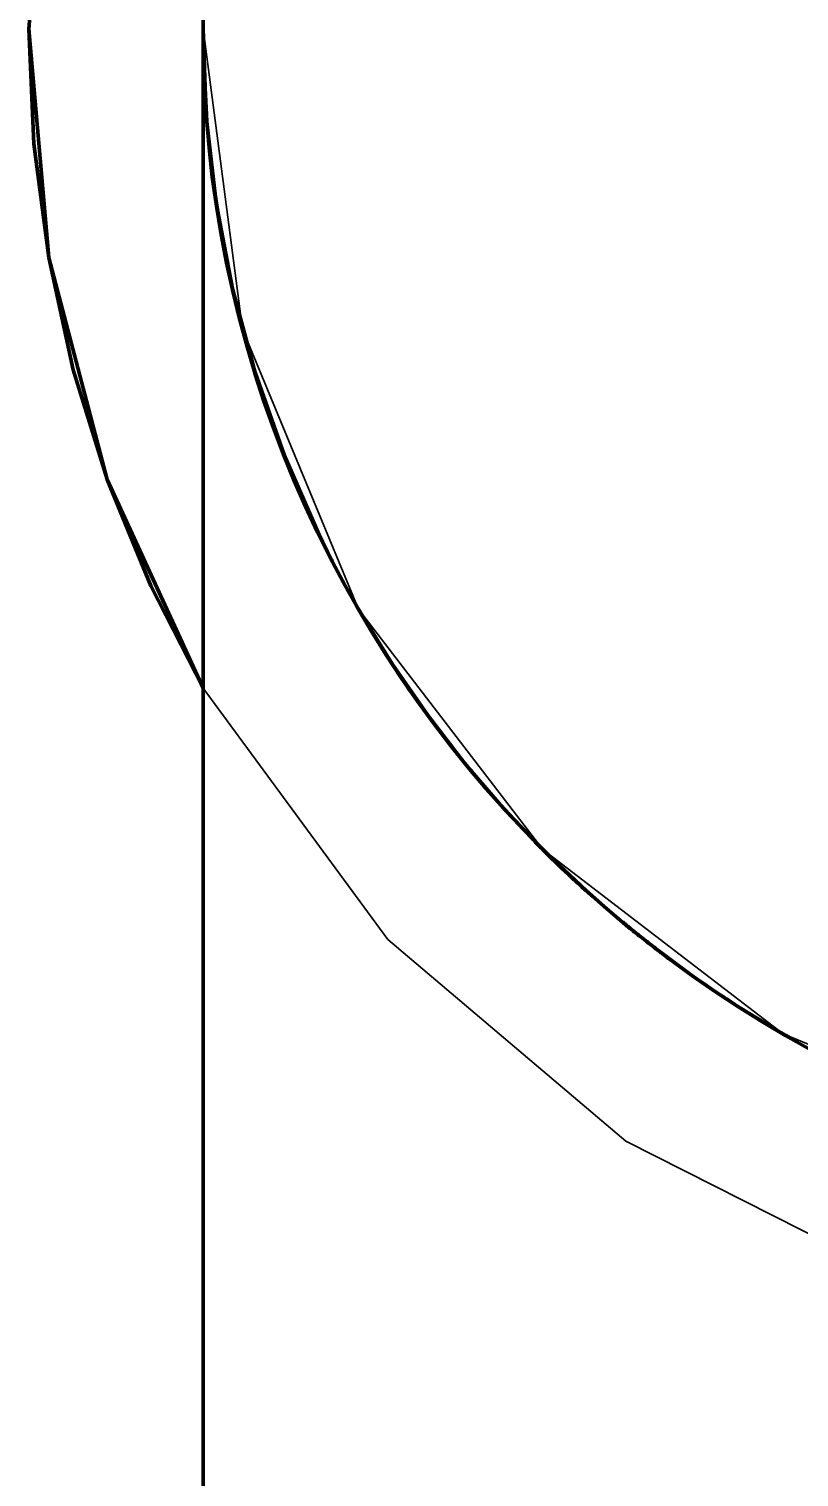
# Model space of a CAD drawing. Header units: millimetres. Extents: x 0 to 2208, y 0 to 420.
# Drawn here: x 66.9541 to 67.0868, y 75.4845 to 75.7341 of the extents above; entities that cross this region are included whole.
import ezdxf

# ---------------------------------------------------------------- set-up
doc = ezdxf.new("R2010")
doc.units = ezdxf.units.MM
doc.linetypes.add('IRAM-E-TRAZOS', pattern=[5, 4, -1])
doc.layers.add('01-VISIBLE', color=7, linetype='CONTINUOUS', lineweight=70)
doc.layers.add('02-OCULTA', color=4, linetype='IRAM-E-TRAZOS', lineweight=35)

msp = doc.modelspace()

# ---------------------------------------------------------------- linework, layer by layer
at = {"layer": '01-VISIBLE'}
for points in [[(66.98406, 76.21406), (66.98406, 76.16354), (66.98406, 76.11301), (66.98406, 76.06248), (66.98406, 76.01196), (66.98406, 75.96143), (66.98406, 75.9109), (66.98406, 75.86038), (66.98406, 75.80985), (66.98406, 75.75933), (66.98406, 75.7088), (66.98406, 75.65827), (66.98406, 75.60775), (66.98406, 75.55722), (66.98406, 75.50669), (66.98406, 75.45617), (66.98406, 75.40564), (66.98406, 75.35512), (66.98406, 75.30459), (66.98406, 75.25406)], [(66.98406, 75.84764), (66.96756, 75.8117), (66.95746, 75.77346), (66.95406, 75.73406), (66.95746, 75.69466), (66.96756, 75.65643), (66.98406, 75.62048)], [(66.95406, 75.73406), (66.95491, 75.71429), (66.95746, 75.69466), (66.96169, 75.67533), (66.96756, 75.65643), (66.97504, 75.6381), (66.98406, 75.62048)], [(67.00406, 75.64688), (66.99802, 75.66065), (66.99304, 75.67483), (66.98913, 75.68934), (66.98632, 75.70411), (66.98463, 75.71904), (66.98406, 75.73406)], [(66.98406, 75.73406), (66.98406, 75.68073), (66.98406, 75.6274), (66.98406, 75.57406), (66.98406, 75.52073), (66.98406, 75.4674), (66.98406, 75.41406), (66.98406, 75.36073), (66.98406, 75.3074), (66.98406, 75.25406)], [(66.98406, 75.73397), (66.98407, 75.73295), (66.98407, 75.73193), (66.98409, 75.73091), (66.98411, 75.7299), (66.98413, 75.72888), (66.98416, 75.72786)], [(66.98416, 75.7278), (66.98416, 75.72775), (66.98416, 75.72771), (66.98416, 75.72767), (66.98417, 75.72763), (66.98417, 75.72758), (66.98417, 75.72754)], [(66.98417, 75.72738), (66.98417, 75.72738), (66.98417, 75.72738), (66.98417, 75.72738), (66.98417, 75.72738), (66.98417, 75.72738), (66.98417, 75.72738)], [(66.98418, 75.72735), (66.98419, 75.72682), (66.98421, 75.72629), (66.98423, 75.72576), (66.98426, 75.72523), (66.98428, 75.7247), (66.98431, 75.72417)], [(66.98431, 75.72416), (66.98431, 75.72414), (66.98431, 75.72412), (66.98431, 75.72409), (66.98431, 75.72407), (66.98431, 75.72405), (66.98431, 75.72402)], [(66.98432, 75.72386), (66.98432, 75.72386), (66.98432, 75.72386), (66.98432, 75.72386), (66.98432, 75.72386), (66.98432, 75.72386), (66.98432, 75.72386)], [(66.98433, 75.7237), (66.98433, 75.7237), (66.98433, 75.7237), (66.98433, 75.7237), (66.98433, 75.7237), (66.98433, 75.7237), (66.98433, 75.7237)], [(66.98434, 75.72354), (66.98434, 75.72354), (66.98434, 75.72353), (66.98434, 75.72352), (66.98434, 75.72351), (66.98434, 75.7235), (66.98434, 75.7235)], [(66.98434, 75.72349), (66.98434, 75.72348), (66.98434, 75.72348), (66.98434, 75.72347), (66.98434, 75.72346), (66.98434, 75.72346), (66.98434, 75.72345)], [(66.9886, 75.69171), (66.9886, 75.69169), (66.98861, 75.69168), (66.98861, 75.69166), (66.98861, 75.69165), (66.98861, 75.69163), (66.98862, 75.69162)], [(66.98862, 75.69159), (66.98862, 75.69159), (66.98862, 75.69159), (66.98862, 75.69159), (66.98862, 75.69159), (66.98862, 75.69159), (66.98862, 75.69159)], [(66.98865, 75.69149), (66.98865, 75.69149), (66.98865, 75.69149), (66.98865, 75.69149), (66.98865, 75.69149), (66.98865, 75.69149), (66.98865, 75.69149)], [(66.99397, 75.6719), (66.99401, 75.67178), (66.99404, 75.67167), (66.99408, 75.67155), (66.99412, 75.67144), (66.99416, 75.67132), (66.9942, 75.67121)], [(66.99476, 75.66952), (66.99485, 75.66925), (66.99495, 75.66898), (66.99504, 75.66871), (66.99513, 75.66844), (66.99523, 75.66817), (66.99532, 75.6679)], [(66.99876, 75.6588), (66.99878, 75.65877), (66.99879, 75.65874), (66.9988, 75.65872), (66.99881, 75.65869), (66.99882, 75.65866), (66.99883, 75.65863)], [(66.99884, 75.65862), (66.99893, 75.65839), (66.99903, 75.65816), (66.99912, 75.65792), (66.99922, 75.65769), (66.99931, 75.65746), (66.99941, 75.65723)], [(66.99942, 75.65721), (66.99954, 75.65692), (66.99966, 75.65663), (66.99978, 75.65634), (66.99991, 75.65604), (67.00003, 75.65575), (67.00016, 75.65546)], [(67.00017, 75.65544), (67.00033, 75.65505), (67.0005, 75.65467), (67.00066, 75.65428), (67.00083, 75.6539), (67.001, 75.65351), (67.00117, 75.65313)], [(67.00117, 75.65313), (67.00118, 75.6531), (67.00119, 75.65307), (67.00121, 75.65304), (67.00122, 75.65302), (67.00123, 75.65299), (67.00124, 75.65296)], [(67.00511, 75.64476), (67.00511, 75.64476), (67.00511, 75.64476), (67.00511, 75.64476), (67.00511, 75.64476), (67.00511, 75.64476), (67.00511, 75.64476)], [(67.00512, 75.64474), (67.00513, 75.64471), (67.00514, 75.64469), (67.00515, 75.64466), (67.00517, 75.64464), (67.00518, 75.64462), (67.00519, 75.64459)], [(67.00625, 75.6425), (67.00627, 75.64247), (67.00629, 75.64243), (67.00631, 75.6424), (67.00632, 75.64236), (67.00634, 75.64233), (67.00636, 75.64229)], [(67.00639, 75.64223), (67.00639, 75.64223), (67.00639, 75.64223), (67.00639, 75.64223), (67.00639, 75.64223), (67.00639, 75.64223), (67.00639, 75.64223)], [(67.0064, 75.64221), (67.00725, 75.6406), (67.0081, 75.639), (67.00897, 75.6374), (67.00986, 75.63582), (67.01075, 75.63424), (67.01167, 75.63267)], [(67.01115, 75.63355), (67.01114, 75.63357), (67.01113, 75.63359), (67.01112, 75.6336), (67.01111, 75.63362), (67.0111, 75.63364), (67.01109, 75.63365)], [(67.01119, 75.6335), (67.01119, 75.6335), (67.01119, 75.6335), (67.01119, 75.6335), (67.01119, 75.6335), (67.01119, 75.6335), (67.01119, 75.6335)], [(67.05116, 75.58461), (67.04346, 75.59183), (67.03615, 75.59944), (67.02925, 75.60744), (67.02279, 75.61578), (67.01677, 75.62445), (67.01122, 75.63343)], [(67.01675, 75.62449), (67.01717, 75.62386), (67.01758, 75.62323), (67.018, 75.6226), (67.01842, 75.62198), (67.01884, 75.62135), (67.01927, 75.62073)], [(67.01931, 75.62068), (67.01932, 75.62067), (67.01932, 75.62065), (67.01933, 75.62064), (67.01934, 75.62063), (67.01935, 75.62061), (67.01936, 75.6206)], [(67.01937, 75.62059), (67.01937, 75.62058), (67.01938, 75.62057), (67.01939, 75.62056), (67.01939, 75.62055), (67.0194, 75.62055), (67.01941, 75.62054)], [(67.01941, 75.62053), (67.01945, 75.62048), (67.01949, 75.62042), (67.01953, 75.62036), (67.01957, 75.6203), (67.01961, 75.62024), (67.01965, 75.62018)], [(67.01965, 75.62018), (67.01976, 75.62002), (67.01987, 75.61986), (67.01998, 75.6197), (67.0201, 75.61954), (67.02021, 75.61938), (67.02032, 75.61923)], [(67.02641, 75.611), (67.02661, 75.61074), (67.02681, 75.61048), (67.02701, 75.61023), (67.02721, 75.60997), (67.02742, 75.60972), (67.02762, 75.60946)], [(67.02789, 75.60912), (67.02792, 75.60908), (67.02795, 75.60905), (67.02797, 75.60902), (67.028, 75.60898), (67.02803, 75.60895), (67.02806, 75.60891)], [(67.02807, 75.6089), (67.02843, 75.60845), (67.02879, 75.60801), (67.02915, 75.60757), (67.02951, 75.60713), (67.02987, 75.60669), (67.03023, 75.60625)], [(67.03024, 75.60624), (67.03027, 75.6062), (67.03031, 75.60616), (67.03034, 75.60611), (67.03038, 75.60607), (67.03042, 75.60603), (67.03045, 75.60598)], [(67.03046, 75.60598), (67.03087, 75.60548), (67.03128, 75.60499), (67.0317, 75.6045), (67.03212, 75.60401), (67.03254, 75.60353), (67.03296, 75.60304)], [(67.04074, 75.59456), (67.04106, 75.59424), (67.04138, 75.59391), (67.0417, 75.59359), (67.04202, 75.59327), (67.04234, 75.59294), (67.04266, 75.59262)], [(67.04308, 75.5922), (67.04353, 75.59176), (67.04397, 75.59132), (67.04443, 75.59088), (67.04488, 75.59044), (67.04533, 75.59), (67.04578, 75.58957)], [(67.04579, 75.58956), (67.04601, 75.58935), (67.04622, 75.58915), (67.04643, 75.58895), (67.04665, 75.58874), (67.04686, 75.58854), (67.04708, 75.58834)], [(67.04712, 75.5883), (67.04712, 75.5883), (67.04712, 75.5883), (67.04712, 75.5883), (67.04712, 75.5883), (67.04712, 75.5883), (67.04712, 75.5883)], [(67.04715, 75.58827), (67.04745, 75.58799), (67.04774, 75.58772), (67.04804, 75.58744), (67.04834, 75.58717), (67.04863, 75.58689), (67.04893, 75.58662)], [(67.04923, 75.58635), (67.04923, 75.58635), (67.04923, 75.58635), (67.04923, 75.58635), (67.04923, 75.58635), (67.04923, 75.58635), (67.04923, 75.58635)], [(67.04927, 75.58631), (67.04927, 75.58631), (67.04927, 75.58631), (67.04927, 75.58631), (67.04927, 75.58631), (67.04927, 75.58631), (67.04927, 75.58631)], [(67.0493, 75.58628), (67.04943, 75.58616), (67.04955, 75.58605), (67.04968, 75.58594), (67.0498, 75.58582), (67.04993, 75.58571), (67.05006, 75.5856)], [(67.05118, 75.58458), (67.05118, 75.58459), (67.05118, 75.58459), (67.05118, 75.58459), (67.05118, 75.58459), (67.05118, 75.58459), (67.05118, 75.58459)], [(67.05428, 75.58189), (67.05428, 75.58189), (67.05428, 75.58189), (67.05428, 75.58189), (67.05428, 75.58189), (67.05428, 75.58189), (67.05428, 75.58189)], [(67.05433, 75.58185), (67.05433, 75.58185), (67.05433, 75.58185), (67.05433, 75.58185), (67.05433, 75.58185), (67.05433, 75.58185), (67.05433, 75.58185)], [(67.05438, 75.58181), (67.05438, 75.58181), (67.05438, 75.58181), (67.05438, 75.58181), (67.05438, 75.58181), (67.05438, 75.58181), (67.05438, 75.58181)], [(67.05443, 75.58177), (67.05443, 75.58177), (67.05443, 75.58177), (67.05443, 75.58177), (67.05443, 75.58177), (67.05443, 75.58177), (67.05443, 75.58177)], [(67.05447, 75.58172), (67.05447, 75.58172), (67.05447, 75.58172), (67.05447, 75.58172), (67.05447, 75.58172), (67.05447, 75.58172), (67.05447, 75.58172)], [(67.05452, 75.58168), (67.05452, 75.58168), (67.05452, 75.58168), (67.05452, 75.58168), (67.05452, 75.58168), (67.05452, 75.58168), (67.05452, 75.58168)], [(67.05457, 75.58164), (67.05457, 75.58164), (67.05457, 75.58164), (67.05457, 75.58164), (67.05457, 75.58164), (67.05457, 75.58164), (67.05457, 75.58164)], [(67.05462, 75.5816), (67.05462, 75.5816), (67.05462, 75.5816), (67.05462, 75.5816), (67.05462, 75.5816), (67.05462, 75.5816), (67.05462, 75.5816)], [(67.05476, 75.58148), (67.05476, 75.58148), (67.05476, 75.58148), (67.05476, 75.58148), (67.05476, 75.58148), (67.05476, 75.58148), (67.05476, 75.58148)], [(67.05491, 75.58136), (67.05491, 75.58136), (67.05491, 75.58136), (67.05491, 75.58136), (67.05491, 75.58136), (67.05491, 75.58136), (67.05491, 75.58136)], [(67.05506, 75.58123), (67.05506, 75.58123), (67.05506, 75.58123), (67.05506, 75.58123), (67.05506, 75.58123), (67.05506, 75.58123), (67.05506, 75.58123)], [(67.0552, 75.58111), (67.0552, 75.58111), (67.0552, 75.58111), (67.0552, 75.58111), (67.0552, 75.58111), (67.0552, 75.58111), (67.0552, 75.58111)], [(67.05535, 75.58098), (67.05535, 75.58098), (67.05535, 75.58098), (67.05535, 75.58098), (67.05535, 75.58098), (67.05535, 75.58098), (67.05535, 75.58098)], [(67.0555, 75.58086), (67.05552, 75.58084), (67.05554, 75.58083), (67.05556, 75.58081), (67.05558, 75.58079), (67.0556, 75.58078), (67.05562, 75.58076)], [(67.05565, 75.58073), (67.05565, 75.58073), (67.05565, 75.58073), (67.05565, 75.58073), (67.05565, 75.58073), (67.05565, 75.58073), (67.05565, 75.58073)], [(67.05585, 75.58057), (67.05585, 75.58057), (67.05585, 75.58057), (67.05585, 75.58057), (67.05585, 75.58057), (67.05585, 75.58057), (67.05585, 75.58057)], [(67.05604, 75.5804), (67.05605, 75.5804), (67.05606, 75.58039), (67.05607, 75.58038), (67.05608, 75.58037), (67.05609, 75.58036), (67.0561, 75.58035)], [(67.05612, 75.58034), (67.05613, 75.58033), (67.05614, 75.58033), (67.05615, 75.58032), (67.05616, 75.58031), (67.05617, 75.5803), (67.05618, 75.58029)], [(67.05622, 75.58026), (67.05628, 75.58021), (67.05634, 75.58015), (67.05641, 75.5801), (67.05647, 75.58005), (67.05653, 75.58), (67.0566, 75.57994)], [(67.05661, 75.57993), (67.05667, 75.57988), (67.05674, 75.57983), (67.0568, 75.57978), (67.05686, 75.57972), (67.05693, 75.57967), (67.05699, 75.57962)], [(67.05701, 75.57961), (67.05707, 75.57956), (67.05713, 75.5795), (67.05719, 75.57945), (67.05726, 75.5794), (67.05732, 75.57935), (67.05738, 75.5793)], [(67.0574, 75.57928), (67.05746, 75.57923), (67.05752, 75.57919), (67.05757, 75.57914), (67.05763, 75.57909), (67.05769, 75.57905), (67.05775, 75.579)], [(67.05819, 75.57864), (67.05839, 75.57848), (67.05859, 75.57831), (67.05879, 75.57815), (67.059, 75.57799), (67.0592, 75.57783), (67.0594, 75.57767)], [(67.05983, 75.57732), (67.05983, 75.57732), (67.05983, 75.57732), (67.05983, 75.57732), (67.05983, 75.57732), (67.05983, 75.57732), (67.05983, 75.57732)], [(67.06, 75.57719), (67.06, 75.57719), (67.06, 75.57719), (67.06, 75.57719), (67.06, 75.57719), (67.06, 75.57719), (67.06, 75.57719)], [(67.06017, 75.57705), (67.06017, 75.57705), (67.06017, 75.57705), (67.06017, 75.57705), (67.06017, 75.57705), (67.06017, 75.57705), (67.06017, 75.57705)], [(67.06035, 75.57692), (67.06035, 75.57692), (67.06035, 75.57692), (67.06035, 75.57692), (67.06035, 75.57692), (67.06035, 75.57692), (67.06035, 75.57692)], [(67.06052, 75.57678), (67.06052, 75.57678), (67.06052, 75.57678), (67.06052, 75.57678), (67.06052, 75.57678), (67.06052, 75.57678), (67.06052, 75.57678)], [(67.06054, 75.57677), (67.06085, 75.57652), (67.06116, 75.57628), (67.06147, 75.57604), (67.06179, 75.5758), (67.0621, 75.57555), (67.06241, 75.57531)], [(67.06069, 75.57665), (67.06069, 75.57665), (67.06069, 75.57665), (67.06069, 75.57665), (67.06069, 75.57665), (67.06069, 75.57665), (67.06069, 75.57665)], [(67.06086, 75.57652), (67.06086, 75.57652), (67.06086, 75.57652), (67.06086, 75.57652), (67.06086, 75.57652), (67.06086, 75.57652), (67.06086, 75.57652)], [(67.06103, 75.57638), (67.06103, 75.57638), (67.06103, 75.57638), (67.06103, 75.57638), (67.06103, 75.57638), (67.06103, 75.57638), (67.06103, 75.57638)], [(67.0612, 75.57625), (67.0612, 75.57625), (67.0612, 75.57625), (67.0612, 75.57625), (67.0612, 75.57625), (67.0612, 75.57625), (67.0612, 75.57625)], [(67.06137, 75.57611), (67.06137, 75.57611), (67.06137, 75.57611), (67.06137, 75.57611), (67.06137, 75.57611), (67.06137, 75.57611), (67.06137, 75.57612)], [(67.06155, 75.57598), (67.06155, 75.57598), (67.06155, 75.57598), (67.06155, 75.57598), (67.06155, 75.57598), (67.06155, 75.57598), (67.06155, 75.57598)], [(67.06167, 75.57588), (67.06167, 75.57588), (67.06167, 75.57588), (67.06167, 75.57588), (67.06167, 75.57588), (67.06167, 75.57588), (67.06167, 75.57588)], [(67.0618, 75.57578), (67.0618, 75.57578), (67.0618, 75.57578), (67.0618, 75.57578), (67.0618, 75.57578), (67.0618, 75.57578), (67.0618, 75.57578)], [(67.06193, 75.57568), (67.06193, 75.57568), (67.06193, 75.57568), (67.06193, 75.57568), (67.06193, 75.57568), (67.06193, 75.57568), (67.06193, 75.57568)], [(67.06206, 75.57559), (67.06206, 75.57559), (67.06206, 75.57559), (67.06206, 75.57559), (67.06206, 75.57559), (67.06206, 75.57559), (67.06206, 75.57559)], [(67.06219, 75.57549), (67.06219, 75.57549), (67.06219, 75.57549), (67.06219, 75.57549), (67.06219, 75.57549), (67.06219, 75.57549), (67.06219, 75.57549)], [(67.06231, 75.57539), (67.06231, 75.57539), (67.06231, 75.57539), (67.06231, 75.57539), (67.06231, 75.57539), (67.06231, 75.57539), (67.06231, 75.57539)], [(67.06244, 75.57529), (67.06244, 75.57529), (67.06244, 75.57529), (67.06244, 75.57529), (67.06244, 75.57529), (67.06244, 75.57529), (67.06244, 75.57529)], [(67.06257, 75.57519), (67.06257, 75.57519), (67.06257, 75.57519), (67.06257, 75.57519), (67.06257, 75.57519), (67.06257, 75.57519), (67.06257, 75.57519)], [(67.06266, 75.57512), (67.06267, 75.57511), (67.06268, 75.5751), (67.0627, 75.5751), (67.06271, 75.57509), (67.06272, 75.57508), (67.06273, 75.57507)], [(67.06267, 75.57512), (67.06267, 75.57512), (67.06267, 75.57512), (67.06267, 75.57512), (67.06267, 75.57512), (67.06267, 75.57512), (67.06267, 75.57512)], [(67.06277, 75.57504), (67.06277, 75.57504), (67.06277, 75.57504), (67.06277, 75.57504), (67.06277, 75.57504), (67.06277, 75.57504), (67.06277, 75.57504)], [(67.06282, 75.575), (67.06283, 75.575), (67.06284, 75.57499), (67.06285, 75.57498), (67.06286, 75.57497), (67.06287, 75.57496), (67.06289, 75.57495)], [(67.06287, 75.57496), (67.06287, 75.57496), (67.06287, 75.57496), (67.06287, 75.57496), (67.06287, 75.57496), (67.06287, 75.57496), (67.06287, 75.57496)], [(67.06297, 75.57489), (67.06297, 75.57489), (67.06297, 75.57489), (67.06297, 75.57489), (67.06297, 75.57489), (67.06297, 75.57489), (67.06297, 75.57489)], [(67.06297, 75.57489), (67.06298, 75.57488), (67.06299, 75.57487), (67.06301, 75.57486), (67.06302, 75.57485), (67.06303, 75.57484), (67.06304, 75.57483)], [(67.06307, 75.57481), (67.06307, 75.57481), (67.06307, 75.57481), (67.06307, 75.57481), (67.06307, 75.57481), (67.06307, 75.57481), (67.06307, 75.57481)], [(67.06317, 75.57473), (67.06317, 75.57473), (67.06317, 75.57473), (67.06317, 75.57473), (67.06317, 75.57473), (67.06317, 75.57473), (67.06317, 75.57473)], [(67.06451, 75.57373), (67.06431, 75.57388), (67.0641, 75.57404), (67.06389, 75.57419), (67.06369, 75.57435), (67.06348, 75.5745), (67.06327, 75.57466)], [(67.06335, 75.5746), (67.06335, 75.5746), (67.06335, 75.5746), (67.06335, 75.5746), (67.06336, 75.5746), (67.06336, 75.57459), (67.06336, 75.57459)], [(67.06366, 75.57437), (67.06366, 75.57437), (67.06366, 75.57436), (67.06367, 75.57436), (67.06367, 75.57436), (67.06367, 75.57436), (67.06367, 75.57435)], [(67.06381, 75.57425), (67.06384, 75.57423), (67.06387, 75.57421), (67.0639, 75.57418), (67.06393, 75.57416), (67.06396, 75.57414), (67.06399, 75.57412)], [(67.06419, 75.57397), (67.06421, 75.57395), (67.06423, 75.57394), (67.06425, 75.57392), (67.06427, 75.57391), (67.06429, 75.57389), (67.06431, 75.57388)], [(67.06454, 75.57371), (67.06455, 75.57369), (67.06457, 75.57368), (67.06458, 75.57367), (67.0646, 75.57366), (67.06461, 75.57365), (67.06463, 75.57364)], [(67.07398, 75.56708), (67.07239, 75.56814), (67.07081, 75.56922), (67.06924, 75.57031), (67.06768, 75.57141), (67.06613, 75.57253), (67.06459, 75.57367)], [(67.06489, 75.57345), (67.0649, 75.57344), (67.06491, 75.57343), (67.06492, 75.57342), (67.06493, 75.57342), (67.06494, 75.57341), (67.06495, 75.5734)], [(67.06506, 75.57332), (67.06536, 75.57309), (67.06567, 75.57287), (67.06597, 75.57265), (67.06627, 75.57243), (67.06657, 75.57221), (67.06688, 75.57199)], [(67.07277, 75.56788), (67.07277, 75.56788), (67.07277, 75.56788), (67.07277, 75.56788), (67.07277, 75.56788), (67.07278, 75.56788), (67.07278, 75.56788)], [(67.07296, 75.56776), (67.07296, 75.56776), (67.07296, 75.56776), (67.07296, 75.56776), (67.07296, 75.56776), (67.07296, 75.56776), (67.07296, 75.56776)], [(67.07314, 75.56764), (67.07314, 75.56764), (67.07314, 75.56764), (67.07314, 75.56764), (67.07314, 75.56764), (67.07314, 75.56764), (67.07314, 75.56764)], [(67.07333, 75.56752), (67.07333, 75.56752), (67.07333, 75.56752), (67.07333, 75.56752), (67.07333, 75.56752), (67.07333, 75.56752), (67.07333, 75.56752)], [(67.07355, 75.56737), (67.07358, 75.56735), (67.07361, 75.56733), (67.07364, 75.56731), (67.07367, 75.56729), (67.07371, 75.56727), (67.07374, 75.56724)], [(67.07377, 75.56722), (67.07377, 75.56722), (67.07377, 75.56722), (67.07377, 75.56722), (67.07377, 75.56722), (67.07377, 75.56722), (67.07377, 75.56722)], [(67.07399, 75.56708), (67.07399, 75.56708), (67.07399, 75.56707), (67.074, 75.56707), (67.074, 75.56707), (67.074, 75.56707), (67.074, 75.56707)], [(67.07421, 75.56693), (67.07422, 75.56693), (67.07423, 75.56692), (67.07424, 75.56691), (67.07425, 75.56691), (67.07426, 75.5669), (67.07427, 75.5669)], [(67.07427, 75.56689), (67.07455, 75.56671), (67.07484, 75.56652), (67.07512, 75.56634), (67.0754, 75.56615), (67.07569, 75.56597), (67.07597, 75.56579)], [(67.07971, 75.56345), (67.07972, 75.56344), (67.07973, 75.56343), (67.07974, 75.56343), (67.07975, 75.56342), (67.07976, 75.56342), (67.07977, 75.56341)], [(67.07977, 75.56341), (67.0798, 75.56339), (67.07983, 75.56337), (67.07986, 75.56335), (67.07989, 75.56333), (67.07992, 75.56331), (67.07995, 75.5633)], [(67.07999, 75.56327), (67.08001, 75.56326), (67.08003, 75.56325), (67.08005, 75.56323), (67.08007, 75.56322), (67.0801, 75.56321), (67.08012, 75.5632)], [(67.08015, 75.56317), (67.08016, 75.56317), (67.08017, 75.56316), (67.08018, 75.56316), (67.08019, 75.56315), (67.0802, 75.56315), (67.0802, 75.56314)], [(67.08021, 75.56314), (67.08025, 75.56312), (67.08028, 75.5631), (67.08031, 75.56308), (67.08034, 75.56306), (67.08037, 75.56304), (67.08041, 75.56302)], [(67.08145, 75.56239), (67.082, 75.56206), (67.08255, 75.56174), (67.08311, 75.56141), (67.08366, 75.56109), (67.08421, 75.56077), (67.08477, 75.56045)], [(67.0821, 75.56201), (67.0821, 75.56201), (67.0821, 75.56201), (67.0821, 75.56201), (67.0821, 75.56201), (67.0821, 75.56201), (67.0821, 75.56201)], [(67.08229, 75.56189), (67.08229, 75.56189), (67.08229, 75.56189), (67.08229, 75.56189), (67.08229, 75.56189), (67.08229, 75.56189), (67.08229, 75.56189)], [(67.08276, 75.56161), (67.08271, 75.56164), (67.08267, 75.56167), (67.08262, 75.5617), (67.08257, 75.56173), (67.08253, 75.56175), (67.08248, 75.56178)], [(67.08287, 75.56155), (67.08285, 75.56156), (67.08283, 75.56157), (67.08282, 75.56158), (67.0828, 75.56159), (67.08278, 75.5616), (67.08277, 75.56161)], [(67.08306, 75.56144), (67.08306, 75.56144), (67.08306, 75.56144), (67.08306, 75.56144), (67.08306, 75.56144), (67.08306, 75.56144), (67.08306, 75.56144)], [(67.08325, 75.56133), (67.08325, 75.56133), (67.08325, 75.56133), (67.08325, 75.56133), (67.08325, 75.56133), (67.08325, 75.56133), (67.08325, 75.56133)], [(67.08344, 75.56122), (67.08344, 75.56122), (67.08344, 75.56122), (67.08344, 75.56122), (67.08344, 75.56122), (67.08344, 75.56122), (67.08344, 75.56122)], [(67.08364, 75.5611), (67.08364, 75.5611), (67.08364, 75.5611), (67.08364, 75.5611), (67.08364, 75.5611), (67.08364, 75.5611), (67.08364, 75.5611)], [(67.08383, 75.56099), (67.08383, 75.56099), (67.08383, 75.56099), (67.08383, 75.56099), (67.08383, 75.56099), (67.08383, 75.56099), (67.08383, 75.56099)], [(67.08402, 75.56088), (67.08402, 75.56088), (67.08402, 75.56088), (67.08402, 75.56088), (67.08402, 75.56088), (67.08402, 75.56088), (67.08402, 75.56088)], [(67.08422, 75.56077), (67.08422, 75.56077), (67.08422, 75.56077), (67.08422, 75.56077), (67.08422, 75.56077), (67.08422, 75.56077), (67.08422, 75.56077)], [(67.08471, 75.56048), (67.08466, 75.56051), (67.08461, 75.56054), (67.08456, 75.56057), (67.08451, 75.5606), (67.08446, 75.56063), (67.08441, 75.56066)], [(67.0848, 75.56043), (67.08479, 75.56044), (67.08477, 75.56045), (67.08476, 75.56046), (67.08474, 75.56047), (67.08473, 75.56047), (67.08472, 75.56048)], [(67.08481, 75.56043), (67.08485, 75.5604), (67.08489, 75.56038), (67.08494, 75.56036), (67.08498, 75.56033), (67.08502, 75.56031), (67.08506, 75.56028)], [(67.085, 75.56032), (67.08499, 75.56032), (67.08499, 75.56032), (67.08499, 75.56032), (67.08499, 75.56032), (67.08499, 75.56032), (67.08499, 75.56032)], [(67.08536, 75.56011), (67.08533, 75.56013), (67.08531, 75.56015), (67.08528, 75.56016), (67.08525, 75.56018), (67.08522, 75.5602), (67.08519, 75.56021)], [(67.08519, 75.56021), (67.08519, 75.56021), (67.08519, 75.56021), (67.08519, 75.56021), (67.08519, 75.56021), (67.08519, 75.56021), (67.08519, 75.56021)]]:
    msp.add_lwpolyline(points, dxfattribs=at)
msp.add_circle((67.18406, 75.73406), 0.2, dxfattribs=at)
at = {"layer": '02-OCULTA'}
for points in [[(66.98406, 75.73406), (66.99088, 75.6823), (67.01086, 75.63406), (67.04264, 75.59264), (67.08406, 75.56086), (67.1323, 75.54088), (67.18406, 75.53406)], [(66.98406, 75.73406), (66.98406, 75.73405), (66.98406, 75.73403), (66.98406, 75.73401), (66.98406, 75.734), (66.98406, 75.73398), (66.98406, 75.73397)], [(67.18406, 75.53406), (67.1323, 75.54088), (67.08406, 75.56086), (67.04264, 75.59264), (67.01086, 75.63406), (66.99088, 75.6823), (66.98406, 75.73406)], [(66.98416, 75.72786), (66.98416, 75.72785), (66.98416, 75.72784), (66.98416, 75.72783), (66.98416, 75.72782), (66.98416, 75.72781), (66.98416, 75.7278)], [(66.98417, 75.72754), (66.98417, 75.72751), (66.98417, 75.72749), (66.98417, 75.72746), (66.98417, 75.72744), (66.98417, 75.72741), (66.98417, 75.72738)], [(66.98417, 75.72738), (66.98417, 75.72738), (66.98417, 75.72737), (66.98417, 75.72737), (66.98417, 75.72736), (66.98417, 75.72736), (66.98418, 75.72735)], [(66.98431, 75.72417), (66.98431, 75.72417), (66.98431, 75.72417), (66.98431, 75.72417), (66.98431, 75.72417), (66.98431, 75.72417), (66.98431, 75.72416)], [(66.98431, 75.72402), (66.98432, 75.724), (66.98432, 75.72397), (66.98432, 75.72394), (66.98432, 75.72392), (66.98432, 75.72389), (66.98432, 75.72386)], [(66.98432, 75.72386), (66.98432, 75.72384), (66.98433, 75.72381), (66.98433, 75.72378), (66.98433, 75.72376), (66.98433, 75.72373), (66.98433, 75.7237)], [(66.98433, 75.7237), (66.98433, 75.72368), (66.98433, 75.72365), (66.98434, 75.72362), (66.98434, 75.7236), (66.98434, 75.72357), (66.98434, 75.72354)], [(66.98434, 75.7235), (66.98434, 75.7235), (66.98434, 75.72349), (66.98434, 75.72349), (66.98434, 75.72349), (66.98434, 75.72349), (66.98434, 75.72349)], [(66.98434, 75.72345), (66.9847, 75.71812), (66.9852, 75.7128), (66.98584, 75.70749), (66.98662, 75.70221), (66.98754, 75.69695), (66.9886, 75.69171)], [(66.98862, 75.69162), (66.98862, 75.69161), (66.98862, 75.69161), (66.98862, 75.69161), (66.98862, 75.6916), (66.98862, 75.6916), (66.98862, 75.69159)], [(66.98862, 75.69159), (66.98863, 75.69157), (66.98863, 75.69156), (66.98863, 75.69154), (66.98864, 75.69153), (66.98864, 75.69151), (66.98865, 75.69149)], [(66.98865, 75.69149), (66.98939, 75.68819), (66.9902, 75.6849), (66.99106, 75.68163), (66.99197, 75.67837), (66.99294, 75.67513), (66.99397, 75.6719)], [(66.9942, 75.67121), (66.99429, 75.67093), (66.99438, 75.67065), (66.99448, 75.67036), (66.99457, 75.67008), (66.99467, 75.6698), (66.99476, 75.66952)], [(66.99532, 75.6679), (66.99587, 75.66637), (66.99642, 75.66485), (66.99699, 75.66333), (66.99757, 75.66181), (66.99816, 75.6603), (66.99876, 75.6588)], [(66.99883, 75.65863), (66.99883, 75.65863), (66.99883, 75.65863), (66.99883, 75.65863), (66.99883, 75.65863), (66.99884, 75.65862), (66.99884, 75.65862)], [(66.99941, 75.65723), (66.99941, 75.65723), (66.99941, 75.65722), (66.99941, 75.65722), (66.99941, 75.65722), (66.99942, 75.65722), (66.99942, 75.65721)], [(67.00016, 75.65546), (67.00016, 75.65546), (67.00016, 75.65545), (67.00016, 75.65545), (67.00016, 75.65544), (67.00016, 75.65544), (67.00017, 75.65544)], [(67.00117, 75.65313), (67.00117, 75.65313), (67.00117, 75.65313), (67.00117, 75.65313), (67.00117, 75.65313), (67.00117, 75.65313), (67.00117, 75.65313)], [(67.00124, 75.65296), (67.00186, 75.65158), (67.00249, 75.65021), (67.00313, 75.64884), (67.00378, 75.64747), (67.00444, 75.64611), (67.00511, 75.64476)], [(67.01109, 75.63365), (67.00985, 75.63582), (67.00864, 75.638), (67.00746, 75.6402), (67.0063, 75.64241), (67.00517, 75.64464), (67.00406, 75.64688)], [(67.00511, 75.64476), (67.00511, 75.64475), (67.00511, 75.64475), (67.00511, 75.64475), (67.00512, 75.64474), (67.00512, 75.64474), (67.00512, 75.64474)], [(67.00519, 75.64459), (67.00537, 75.64424), (67.00554, 75.6439), (67.00572, 75.64355), (67.0059, 75.6432), (67.00607, 75.64285), (67.00625, 75.6425)], [(67.00636, 75.64229), (67.00636, 75.64228), (67.00637, 75.64227), (67.00637, 75.64226), (67.00638, 75.64225), (67.00638, 75.64224), (67.00639, 75.64223)], [(67.00639, 75.64223), (67.0064, 75.64222), (67.0064, 75.64222), (67.0064, 75.64222), (67.0064, 75.64221), (67.0064, 75.64221), (67.0064, 75.64221)], [(67.01119, 75.6335), (67.01118, 75.63351), (67.01117, 75.63352), (67.01117, 75.63352), (67.01116, 75.63353), (67.01116, 75.63354), (67.01115, 75.63355)], [(67.01122, 75.63343), (67.01122, 75.63344), (67.01121, 75.63345), (67.0112, 75.63346), (67.0112, 75.63347), (67.01119, 75.63349), (67.01119, 75.6335)], [(67.01167, 75.63267), (67.01249, 75.63129), (67.01332, 75.62992), (67.01416, 75.62855), (67.01501, 75.62719), (67.01588, 75.62583), (67.01675, 75.62449)], [(66.98406, 75.62048), (67.01589, 75.57716), (67.05692, 75.5424), (67.10488, 75.51812), (67.15718, 75.50564), (67.21094, 75.50564), (67.26324, 75.51812), (67.31121, 75.5424), (67.35223, 75.57716), (67.38406, 75.62048)], [(66.98406, 75.62048), (67.01589, 75.57716), (67.05692, 75.5424), (67.10488, 75.51812), (67.15718, 75.50564), (67.21094, 75.50564), (67.26324, 75.51812), (67.31121, 75.5424), (67.35223, 75.57716), (67.38406, 75.62048)], [(67.01927, 75.62073), (67.01928, 75.62072), (67.01928, 75.62072), (67.01929, 75.62071), (67.01929, 75.6207), (67.0193, 75.62069), (67.01931, 75.62068)], [(67.01936, 75.6206), (67.01936, 75.6206), (67.01936, 75.6206), (67.01937, 75.62059), (67.01937, 75.62059), (67.01937, 75.62059), (67.01937, 75.62059)], [(67.01941, 75.62054), (67.01941, 75.62054), (67.01941, 75.62054), (67.01941, 75.62054), (67.01941, 75.62054), (67.01941, 75.62053), (67.01941, 75.62053)], [(67.01965, 75.62018), (67.01965, 75.62018), (67.01965, 75.62018), (67.01965, 75.62018), (67.01965, 75.62018), (67.01965, 75.62018), (67.01965, 75.62018)], [(67.02032, 75.61923), (67.0213, 75.61783), (67.0223, 75.61645), (67.02331, 75.61507), (67.02433, 75.6137), (67.02536, 75.61235), (67.02641, 75.611)], [(67.02762, 75.60946), (67.02767, 75.6094), (67.02771, 75.60935), (67.02776, 75.60929), (67.0278, 75.60923), (67.02785, 75.60917), (67.02789, 75.60912)], [(67.02806, 75.60891), (67.02806, 75.60891), (67.02806, 75.60891), (67.02806, 75.60891), (67.02807, 75.6089), (67.02807, 75.6089), (67.02807, 75.6089)], [(67.03023, 75.60625), (67.03023, 75.60625), (67.03023, 75.60625), (67.03023, 75.60625), (67.03023, 75.60625), (67.03024, 75.60624), (67.03024, 75.60624)], [(67.03045, 75.60598), (67.03045, 75.60598), (67.03045, 75.60598), (67.03046, 75.60598), (67.03046, 75.60598), (67.03046, 75.60598), (67.03046, 75.60598)], [(67.03296, 75.60304), (67.03422, 75.6016), (67.0355, 75.60017), (67.03679, 75.59875), (67.03809, 75.59734), (67.03941, 75.59595), (67.04074, 75.59456)], [(67.04266, 75.59262), (67.04273, 75.59255), (67.0428, 75.59248), (67.04287, 75.59241), (67.04294, 75.59234), (67.04301, 75.59227), (67.04308, 75.5922)], [(67.04578, 75.58957), (67.04579, 75.58956), (67.04579, 75.58956), (67.04579, 75.58956), (67.04579, 75.58956), (67.04579, 75.58956), (67.04579, 75.58956)], [(67.04708, 75.58834), (67.04709, 75.58833), (67.04709, 75.58833), (67.0471, 75.58832), (67.0471, 75.58831), (67.04711, 75.58831), (67.04712, 75.5883)], [(67.04712, 75.5883), (67.04712, 75.5883), (67.04713, 75.58829), (67.04714, 75.58829), (67.04714, 75.58828), (67.04715, 75.58827), (67.04715, 75.58827)], [(67.04893, 75.58662), (67.04898, 75.58657), (67.04903, 75.58653), (67.04908, 75.58648), (67.04913, 75.58644), (67.04918, 75.58639), (67.04923, 75.58635)], [(67.04923, 75.58635), (67.04923, 75.58634), (67.04924, 75.58634), (67.04925, 75.58633), (67.04925, 75.58632), (67.04926, 75.58632), (67.04927, 75.58631)], [(67.04927, 75.58631), (67.04927, 75.58631), (67.04928, 75.5863), (67.04929, 75.5863), (67.04929, 75.58629), (67.0493, 75.58628), (67.0493, 75.58628)], [(67.05006, 75.5856), (67.05075, 75.58497), (67.05145, 75.58435), (67.05216, 75.58373), (67.05286, 75.58311), (67.05357, 75.5825), (67.05428, 75.58189)], [(67.05118, 75.58459), (67.05118, 75.58459), (67.05117, 75.58459), (67.05117, 75.5846), (67.05117, 75.5846), (67.05116, 75.5846), (67.05116, 75.58461)], [(67.05983, 75.57732), (67.05836, 75.5785), (67.0569, 75.57969), (67.05546, 75.58089), (67.05402, 75.58211), (67.0526, 75.58334), (67.05118, 75.58458)], [(67.05428, 75.58189), (67.05429, 75.58188), (67.0543, 75.58187), (67.05431, 75.58187), (67.05431, 75.58186), (67.05432, 75.58185), (67.05433, 75.58185)], [(67.05433, 75.58185), (67.05434, 75.58184), (67.05435, 75.58183), (67.05435, 75.58183), (67.05436, 75.58182), (67.05437, 75.58181), (67.05438, 75.58181)], [(67.05438, 75.58181), (67.05439, 75.5818), (67.05439, 75.58179), (67.0544, 75.58179), (67.05441, 75.58178), (67.05442, 75.58177), (67.05443, 75.58177)], [(67.05443, 75.58177), (67.05443, 75.58176), (67.05444, 75.58175), (67.05445, 75.58175), (67.05446, 75.58174), (67.05447, 75.58173), (67.05447, 75.58172)], [(67.05447, 75.58172), (67.05448, 75.58172), (67.05449, 75.58171), (67.0545, 75.5817), (67.05451, 75.5817), (67.05451, 75.58169), (67.05452, 75.58168)], [(67.05452, 75.58168), (67.05453, 75.58168), (67.05454, 75.58167), (67.05455, 75.58166), (67.05455, 75.58166), (67.05456, 75.58165), (67.05457, 75.58164)], [(67.05457, 75.58164), (67.05458, 75.58164), (67.05459, 75.58163), (67.05459, 75.58162), (67.0546, 75.58162), (67.05461, 75.58161), (67.05462, 75.5816)], [(67.05462, 75.5816), (67.05464, 75.58158), (67.05467, 75.58156), (67.05469, 75.58154), (67.05471, 75.58152), (67.05474, 75.5815), (67.05476, 75.58148)], [(67.05476, 75.58148), (67.05479, 75.58146), (67.05481, 75.58144), (67.05484, 75.58142), (67.05486, 75.5814), (67.05488, 75.58138), (67.05491, 75.58136)], [(67.05491, 75.58136), (67.05493, 75.58133), (67.05496, 75.58131), (67.05498, 75.58129), (67.05501, 75.58127), (67.05503, 75.58125), (67.05506, 75.58123)], [(67.05506, 75.58123), (67.05508, 75.58121), (67.05511, 75.58119), (67.05513, 75.58117), (67.05515, 75.58115), (67.05518, 75.58113), (67.0552, 75.58111)], [(67.0552, 75.58111), (67.05523, 75.58109), (67.05525, 75.58107), (67.05528, 75.58104), (67.0553, 75.58102), (67.05533, 75.581), (67.05535, 75.58098)], [(67.05535, 75.58098), (67.05538, 75.58096), (67.0554, 75.58094), (67.05543, 75.58092), (67.05545, 75.5809), (67.05547, 75.58088), (67.0555, 75.58086)], [(67.05562, 75.58076), (67.05562, 75.58076), (67.05563, 75.58075), (67.05563, 75.58075), (67.05564, 75.58074), (67.05564, 75.58074), (67.05565, 75.58073)], [(67.05565, 75.58073), (67.05568, 75.5807), (67.05572, 75.58068), (67.05575, 75.58065), (67.05578, 75.58062), (67.05581, 75.58059), (67.05585, 75.58057)], [(67.05585, 75.58057), (67.05588, 75.58054), (67.05591, 75.58051), (67.05595, 75.58049), (67.05598, 75.58046), (67.05601, 75.58043), (67.05604, 75.5804)], [(67.0561, 75.58035), (67.0561, 75.58035), (67.05611, 75.58035), (67.05611, 75.58035), (67.05611, 75.58035), (67.05611, 75.58034), (67.05612, 75.58034)], [(67.05618, 75.58029), (67.05618, 75.58029), (67.05619, 75.58028), (67.0562, 75.58028), (67.0562, 75.58027), (67.05621, 75.58027), (67.05622, 75.58026)], [(67.0566, 75.57994), (67.0566, 75.57994), (67.0566, 75.57994), (67.0566, 75.57994), (67.05661, 75.57994), (67.05661, 75.57993), (67.05661, 75.57993)], [(67.05699, 75.57962), (67.05699, 75.57962), (67.057, 75.57961), (67.057, 75.57961), (67.057, 75.57961), (67.057, 75.57961), (67.05701, 75.57961)], [(67.05738, 75.5793), (67.05738, 75.5793), (67.05739, 75.57929), (67.05739, 75.57929), (67.05739, 75.57929), (67.0574, 75.57928), (67.0574, 75.57928)], [(67.05775, 75.579), (67.05782, 75.57894), (67.05789, 75.57888), (67.05797, 75.57882), (67.05804, 75.57876), (67.05812, 75.5787), (67.05819, 75.57864)], [(67.0594, 75.57767), (67.05959, 75.57752), (67.05978, 75.57737), (67.05997, 75.57722), (67.06016, 75.57707), (67.06035, 75.57692), (67.06054, 75.57677)], [(67.06, 75.57719), (67.05998, 75.57721), (67.05995, 75.57723), (67.05992, 75.57726), (67.05989, 75.57728), (67.05986, 75.5773), (67.05983, 75.57732)], [(67.06017, 75.57705), (67.06015, 75.57708), (67.06012, 75.5771), (67.06009, 75.57712), (67.06006, 75.57714), (67.06003, 75.57717), (67.06, 75.57719)], [(67.06035, 75.57692), (67.06032, 75.57694), (67.06029, 75.57696), (67.06026, 75.57699), (67.06023, 75.57701), (67.0602, 75.57703), (67.06017, 75.57705)], [(67.06052, 75.57678), (67.06049, 75.57681), (67.06046, 75.57683), (67.06043, 75.57685), (67.0604, 75.57687), (67.06037, 75.5769), (67.06035, 75.57692)], [(67.06069, 75.57665), (67.06066, 75.57667), (67.06063, 75.5767), (67.0606, 75.57672), (67.06057, 75.57674), (67.06055, 75.57676), (67.06052, 75.57678)], [(67.06086, 75.57652), (67.06083, 75.57654), (67.0608, 75.57656), (67.06077, 75.57658), (67.06074, 75.57661), (67.06072, 75.57663), (67.06069, 75.57665)], [(67.06103, 75.57638), (67.061, 75.5764), (67.06097, 75.57643), (67.06094, 75.57645), (67.06092, 75.57647), (67.06089, 75.57649), (67.06086, 75.57652)], [(67.0612, 75.57625), (67.06117, 75.57627), (67.06114, 75.57629), (67.06112, 75.57632), (67.06109, 75.57634), (67.06106, 75.57636), (67.06103, 75.57638)], [(67.06137, 75.57612), (67.06134, 75.57614), (67.06132, 75.57616), (67.06129, 75.57618), (67.06126, 75.5762), (67.06123, 75.57623), (67.0612, 75.57625)], [(67.06155, 75.57598), (67.06152, 75.576), (67.06149, 75.57603), (67.06146, 75.57605), (67.06143, 75.57607), (67.0614, 75.57609), (67.06137, 75.57611)], [(67.06167, 75.57588), (67.06165, 75.5759), (67.06163, 75.57591), (67.06161, 75.57593), (67.06159, 75.57595), (67.06157, 75.57596), (67.06155, 75.57598)], [(67.0618, 75.57578), (67.06178, 75.5758), (67.06176, 75.57582), (67.06174, 75.57583), (67.06172, 75.57585), (67.0617, 75.57587), (67.06167, 75.57588)], [(67.06193, 75.57568), (67.06191, 75.5757), (67.06189, 75.57572), (67.06187, 75.57573), (67.06184, 75.57575), (67.06182, 75.57577), (67.0618, 75.57578)], [(67.06206, 75.57559), (67.06204, 75.5756), (67.06202, 75.57562), (67.06199, 75.57564), (67.06197, 75.57565), (67.06195, 75.57567), (67.06193, 75.57568)], [(67.06219, 75.57549), (67.06216, 75.5755), (67.06214, 75.57552), (67.06212, 75.57554), (67.0621, 75.57555), (67.06208, 75.57557), (67.06206, 75.57559)], [(67.06231, 75.57539), (67.06229, 75.57541), (67.06227, 75.57542), (67.06225, 75.57544), (67.06223, 75.57545), (67.06221, 75.57547), (67.06219, 75.57549)], [(67.06244, 75.57529), (67.06242, 75.57531), (67.0624, 75.57532), (67.06238, 75.57534), (67.06236, 75.57536), (67.06234, 75.57537), (67.06231, 75.57539)], [(67.06241, 75.57531), (67.06245, 75.57528), (67.0625, 75.57525), (67.06254, 75.57522), (67.06258, 75.57519), (67.06262, 75.57515), (67.06266, 75.57512)], [(67.06257, 75.57519), (67.06255, 75.57521), (67.06253, 75.57523), (67.06251, 75.57524), (67.06249, 75.57526), (67.06246, 75.57527), (67.06244, 75.57529)], [(67.06267, 75.57512), (67.06265, 75.57513), (67.06264, 75.57514), (67.06262, 75.57515), (67.0626, 75.57517), (67.06259, 75.57518), (67.06257, 75.57519)], [(67.06277, 75.57504), (67.06276, 75.57505), (67.06274, 75.57506), (67.06272, 75.57508), (67.0627, 75.57509), (67.06269, 75.5751), (67.06267, 75.57512)], [(67.06273, 75.57507), (67.06274, 75.57506), (67.06276, 75.57505), (67.06277, 75.57504), (67.06279, 75.57503), (67.0628, 75.57502), (67.06282, 75.575)], [(67.06287, 75.57496), (67.06286, 75.57497), (67.06284, 75.57499), (67.06282, 75.575), (67.06281, 75.57501), (67.06279, 75.57503), (67.06277, 75.57504)], [(67.06297, 75.57489), (67.06296, 75.5749), (67.06294, 75.57491), (67.06292, 75.57492), (67.06291, 75.57494), (67.06289, 75.57495), (67.06287, 75.57496)], [(67.06289, 75.57495), (67.0629, 75.57494), (67.06291, 75.57493), (67.06293, 75.57492), (67.06294, 75.57491), (67.06295, 75.5749), (67.06297, 75.57489)], [(67.06307, 75.57481), (67.06306, 75.57482), (67.06304, 75.57483), (67.06302, 75.57485), (67.06301, 75.57486), (67.06299, 75.57487), (67.06297, 75.57489)], [(67.06304, 75.57483), (67.06309, 75.57479), (67.06314, 75.57475), (67.0632, 75.57472), (67.06325, 75.57468), (67.0633, 75.57464), (67.06335, 75.5746)], [(67.06317, 75.57473), (67.06316, 75.57475), (67.06314, 75.57476), (67.06312, 75.57477), (67.06311, 75.57478), (67.06309, 75.5748), (67.06307, 75.57481)], [(67.06327, 75.57466), (67.06326, 75.57467), (67.06324, 75.57468), (67.06322, 75.57469), (67.06321, 75.57471), (67.06319, 75.57472), (67.06317, 75.57473)], [(67.06336, 75.57459), (67.06341, 75.57456), (67.06346, 75.57452), (67.06351, 75.57448), (67.06356, 75.57444), (67.06361, 75.57441), (67.06366, 75.57437)], [(67.06367, 75.57435), (67.0637, 75.57434), (67.06372, 75.57432), (67.06374, 75.5743), (67.06377, 75.57429), (67.06379, 75.57427), (67.06381, 75.57425)], [(67.06399, 75.57412), (67.06402, 75.57409), (67.06406, 75.57407), (67.06409, 75.57404), (67.06412, 75.57402), (67.06416, 75.57399), (67.06419, 75.57397)], [(67.06431, 75.57388), (67.06435, 75.57385), (67.06439, 75.57382), (67.06442, 75.57379), (67.06446, 75.57376), (67.0645, 75.57373), (67.06454, 75.57371)], [(67.06459, 75.57367), (67.06458, 75.57368), (67.06457, 75.57369), (67.06455, 75.5737), (67.06454, 75.57371), (67.06453, 75.57372), (67.06451, 75.57373)], [(67.06463, 75.57364), (67.06467, 75.57361), (67.06471, 75.57358), (67.06476, 75.57354), (67.0648, 75.57351), (67.06485, 75.57348), (67.06489, 75.57345)], [(67.06495, 75.5734), (67.06497, 75.57339), (67.06499, 75.57337), (67.065, 75.57336), (67.06502, 75.57335), (67.06504, 75.57333), (67.06506, 75.57332)], [(67.06688, 75.57199), (67.06785, 75.57129), (67.06883, 75.5706), (67.06981, 75.56991), (67.07079, 75.56923), (67.07178, 75.56855), (67.07277, 75.56788)], [(67.07278, 75.56788), (67.07281, 75.56786), (67.07284, 75.56784), (67.07287, 75.56782), (67.0729, 75.5678), (67.07293, 75.56778), (67.07296, 75.56776)], [(67.07296, 75.56776), (67.07299, 75.56774), (67.07302, 75.56772), (67.07305, 75.5677), (67.07308, 75.56768), (67.07311, 75.56766), (67.07314, 75.56764)], [(67.07314, 75.56764), (67.07317, 75.56762), (67.0732, 75.5676), (67.07324, 75.56758), (67.07327, 75.56756), (67.0733, 75.56754), (67.07333, 75.56752)], [(67.07333, 75.56752), (67.07336, 75.56749), (67.0734, 75.56747), (67.07344, 75.56744), (67.07347, 75.56742), (67.07351, 75.56739), (67.07355, 75.56737)], [(67.07374, 75.56724), (67.07374, 75.56724), (67.07375, 75.56724), (67.07375, 75.56723), (67.07376, 75.56723), (67.07376, 75.56723), (67.07377, 75.56722)], [(67.07377, 75.56722), (67.07381, 75.5672), (67.07384, 75.56717), (67.07388, 75.56715), (67.07392, 75.56713), (67.07395, 75.5671), (67.07399, 75.56708)], [(67.0821, 75.56201), (67.08073, 75.56283), (67.07936, 75.56366), (67.07801, 75.5645), (67.07666, 75.56535), (67.07532, 75.56621), (67.07398, 75.56708)], [(67.074, 75.56707), (67.07404, 75.56705), (67.07407, 75.56702), (67.07411, 75.567), (67.07414, 75.56698), (67.07418, 75.56695), (67.07421, 75.56693)], [(67.07427, 75.5669), (67.07427, 75.56689), (67.07427, 75.56689), (67.07427, 75.56689), (67.07427, 75.56689), (67.07427, 75.56689), (67.07427, 75.56689)], [(67.07597, 75.56579), (67.07659, 75.56539), (67.07721, 75.565), (67.07783, 75.56461), (67.07846, 75.56422), (67.07908, 75.56383), (67.07971, 75.56345)], [(67.07977, 75.56341), (67.07977, 75.56341), (67.07977, 75.56341), (67.07977, 75.56341), (67.07977, 75.56341), (67.07977, 75.56341), (67.07977, 75.56341)], [(67.07995, 75.5633), (67.07996, 75.56329), (67.07997, 75.56329), (67.07997, 75.56328), (67.07998, 75.56328), (67.07998, 75.56328), (67.07999, 75.56327)], [(67.08012, 75.5632), (67.08012, 75.56319), (67.08013, 75.56319), (67.08014, 75.56318), (67.08014, 75.56318), (67.08015, 75.56318), (67.08015, 75.56317)], [(67.0802, 75.56314), (67.08021, 75.56314), (67.08021, 75.56314), (67.08021, 75.56314), (67.08021, 75.56314), (67.08021, 75.56314), (67.08021, 75.56314)], [(67.08041, 75.56302), (67.08058, 75.56291), (67.08076, 75.56281), (67.08093, 75.5627), (67.0811, 75.5626), (67.08128, 75.56249), (67.08145, 75.56239)], [(67.08229, 75.56189), (67.08226, 75.56191), (67.08223, 75.56193), (67.08219, 75.56195), (67.08216, 75.56197), (67.08213, 75.56199), (67.0821, 75.56201)], [(67.08248, 75.56178), (67.08245, 75.5618), (67.08242, 75.56182), (67.08239, 75.56184), (67.08235, 75.56186), (67.08232, 75.56187), (67.08229, 75.56189)], [(67.08277, 75.56161), (67.08277, 75.56161), (67.08276, 75.56161), (67.08276, 75.56161), (67.08276, 75.56161), (67.08276, 75.56161), (67.08276, 75.56161)], [(67.08306, 75.56144), (67.08303, 75.56146), (67.08299, 75.56148), (67.08296, 75.5615), (67.08293, 75.56152), (67.0829, 75.56154), (67.08287, 75.56155)], [(67.08325, 75.56133), (67.08322, 75.56135), (67.08319, 75.56137), (67.08315, 75.56138), (67.08312, 75.5614), (67.08309, 75.56142), (67.08306, 75.56144)], [(67.08344, 75.56122), (67.08341, 75.56123), (67.08338, 75.56125), (67.08335, 75.56127), (67.08331, 75.56129), (67.08328, 75.56131), (67.08325, 75.56133)], [(67.08364, 75.5611), (67.0836, 75.56112), (67.08357, 75.56114), (67.08354, 75.56116), (67.08351, 75.56118), (67.08348, 75.5612), (67.08344, 75.56122)], [(67.08383, 75.56099), (67.0838, 75.56101), (67.08377, 75.56103), (67.08373, 75.56105), (67.0837, 75.56107), (67.08367, 75.56109), (67.08364, 75.5611)], [(67.08402, 75.56088), (67.08399, 75.5609), (67.08396, 75.56092), (67.08393, 75.56094), (67.08389, 75.56095), (67.08386, 75.56097), (67.08383, 75.56099)], [(67.08422, 75.56077), (67.08418, 75.56079), (67.08415, 75.56081), (67.08412, 75.56082), (67.08409, 75.56084), (67.08406, 75.56086), (67.08402, 75.56088)], [(67.08441, 75.56066), (67.08438, 75.56067), (67.08435, 75.56069), (67.08431, 75.56071), (67.08428, 75.56073), (67.08425, 75.56075), (67.08422, 75.56077)], [(67.08472, 75.56048), (67.08472, 75.56048), (67.08472, 75.56048), (67.08471, 75.56048), (67.08471, 75.56048), (67.08471, 75.56048), (67.08471, 75.56048)], [(67.08477, 75.56045), (67.08477, 75.56045), (67.08478, 75.56044), (67.08479, 75.56044), (67.0848, 75.56044), (67.0848, 75.56043), (67.08481, 75.56043)], [(67.08499, 75.56032), (67.08496, 75.56034), (67.08493, 75.56036), (67.0849, 75.56038), (67.08486, 75.5604), (67.08483, 75.56041), (67.0848, 75.56043)], [(67.08519, 75.56021), (67.08516, 75.56023), (67.08512, 75.56025), (67.08509, 75.56027), (67.08506, 75.56029), (67.08503, 75.5603), (67.085, 75.56032)], [(67.08506, 75.56028), (67.08508, 75.56027), (67.08511, 75.56026), (67.08513, 75.56025), (67.08515, 75.56024), (67.08517, 75.56022), (67.08519, 75.56021)], [(67.08519, 75.56021), (67.08569, 75.55993), (67.08619, 75.55964), (67.0867, 75.55936), (67.0872, 75.55908), (67.0877, 75.55881), (67.08821, 75.55853)], [(67.09524, 75.55487), (67.09357, 75.55571), (67.09191, 75.55656), (67.09026, 75.55742), (67.08862, 75.5583), (67.08699, 75.5592), (67.08536, 75.56011)]]:
    msp.add_lwpolyline(points, dxfattribs=at)
msp.add_circle((67.18406, 75.73406), 0.2, dxfattribs=at)

doc.saveas('drawing.dxf')
